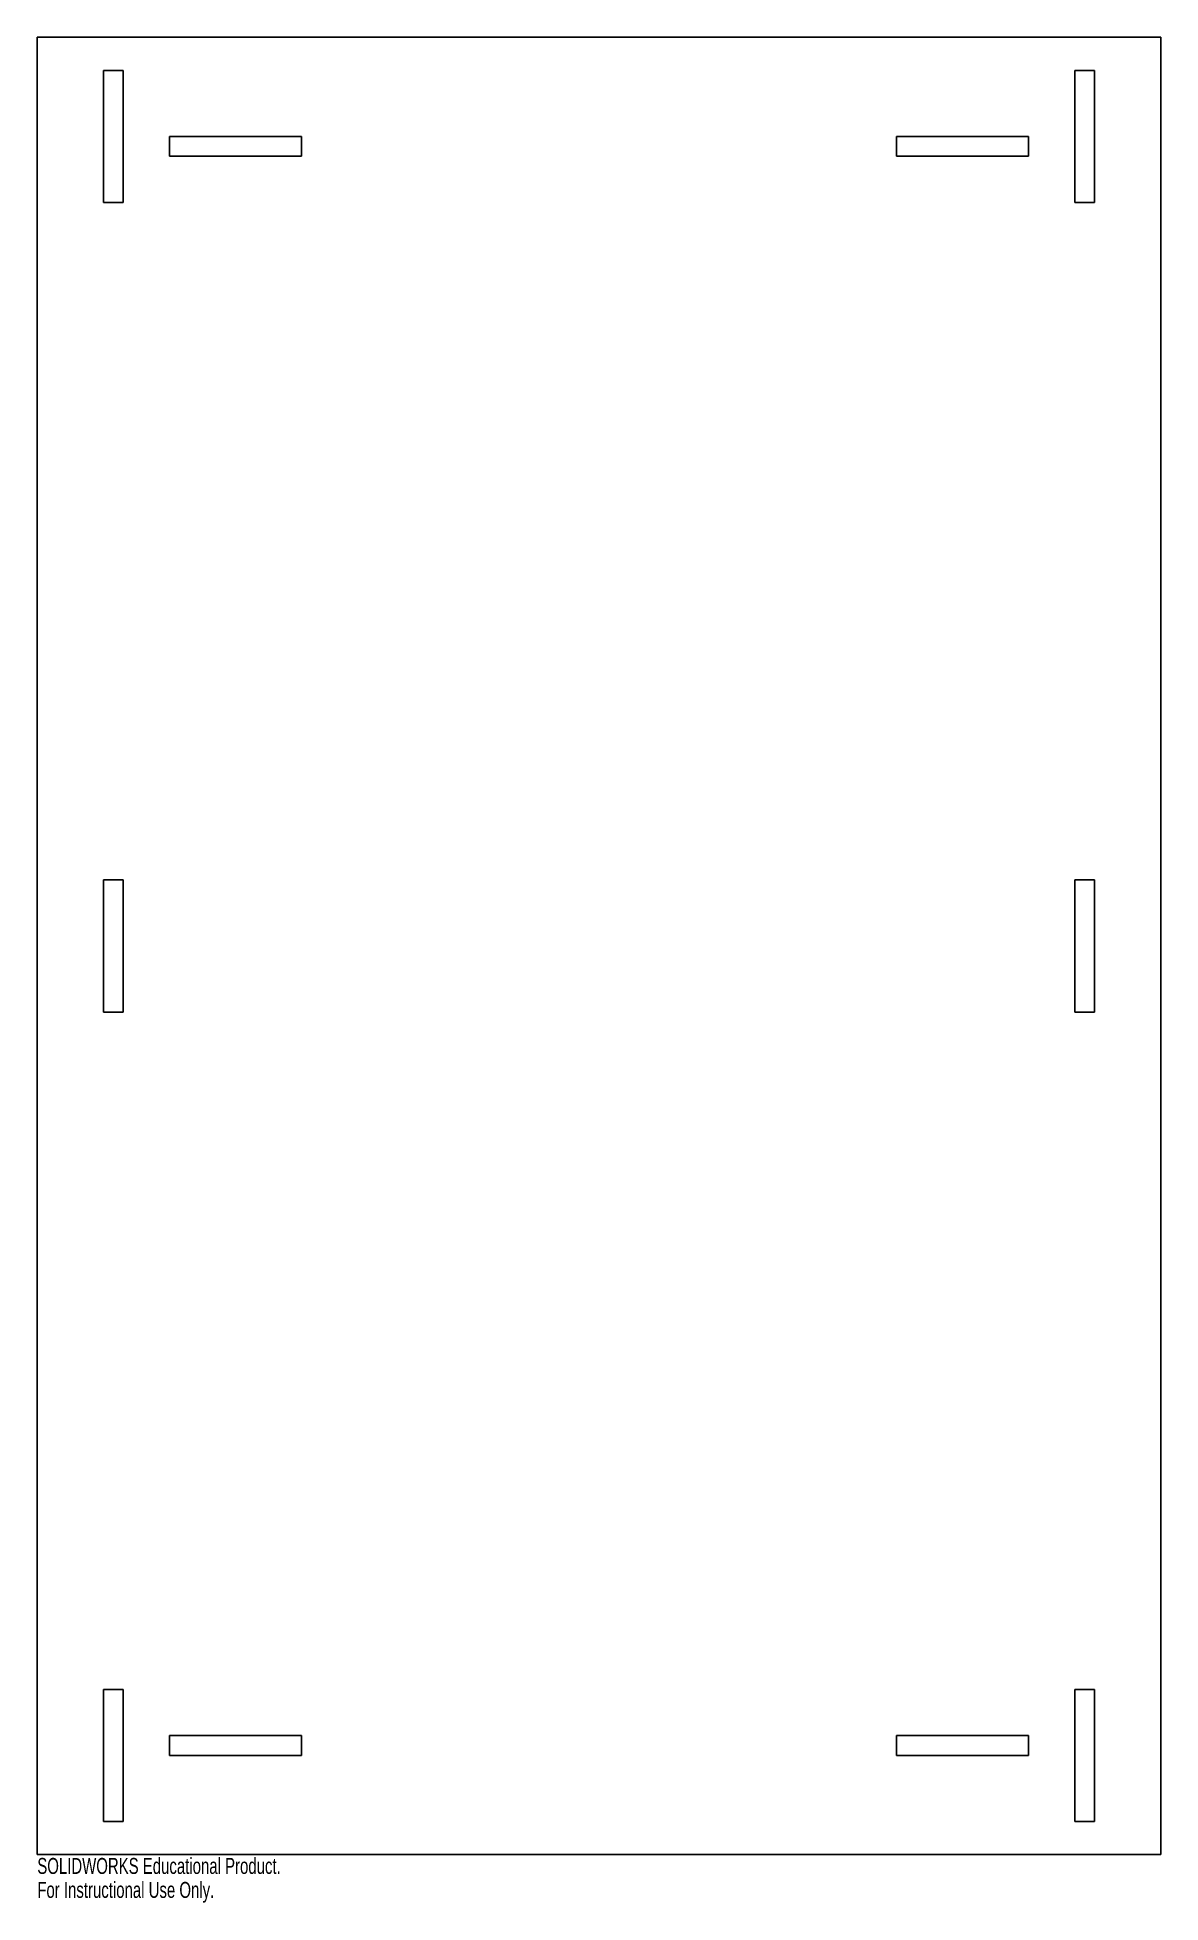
# Model space of a CAD drawing. Header units: millimetres. Extents: x 0 to 340, y -15 to 550.
import ezdxf

# ---------------------------------------------------------------- set-up
doc = ezdxf.new("R2010")
doc.units = ezdxf.units.MM
doc.styles.add('SLDTEXTSTYLE0', font='TXT', dxfattribs={"width": 0.7})

msp = doc.modelspace()

# ---------------------------------------------------------------- linework, layer by layer
at = {"color": 7, "linetype": 'Continuous', "lineweight": 25}
for p, q in [((0, 550), (340, 550)), ((0, 0), (0, 550)), ((340, 0), (340, 550)), ((20, 540), (20, 500)), ((26, 540), (20, 540)), ((26, 500), (26, 540)), ((314, 540), (314, 500)), ((320, 540), (314, 540)), ((320, 500), (320, 540)), ((40, 520), (40, 514)), ((80, 520), (40, 520)), ((80, 514), (80, 520)), ((260, 520), (260, 514)), ((300, 520), (260, 520)), ((300, 514), (300, 520)), ((40, 514), (80, 514)), ((260, 514), (300, 514)), ((20, 500), (26, 500)), ((314, 500), (320, 500)), ((20, 295), (20, 255)), ((26, 295), (20, 295)), ((26, 255), (26, 295)), ((314, 295), (314, 255)), ((320, 295), (314, 295)), ((320, 255), (320, 295)), ((20, 255), (26, 255)), ((314, 255), (320, 255)), ((20, 50), (20, 10)), ((26, 50), (20, 50)), ((26, 10), (26, 50)), ((314, 50), (314, 10)), ((320, 50), (314, 50)), ((320, 10), (320, 50)), ((40, 36), (40, 30)), ((80, 36), (40, 36)), ((80, 30), (80, 36)), ((260, 36), (260, 30)), ((300, 36), (260, 36)), ((300, 30), (300, 36)), ((40, 30), (80, 30)), ((260, 30), (300, 30)), ((20, 10), (26, 10)), ((314, 10), (320, 10)), ((0, 0), (340, 0))]:
    msp.add_line(p, q, dxfattribs=at)

# ---------------------------------------------------------------- texts
at = {"color": 7, "linetype": 'Continuous', "char_height": 4.8336, "attachment_point": 1, "style": 'SLDTEXTSTYLE0'}
for s, insert in [('SOLIDWORKS Educational Product.', (0, -1.02)), ('For Instructional Use Only.', (0, -8.27))]:
    msp.add_mtext(s, dxfattribs=dict(at, insert=insert))

doc.saveas('drawing.dxf')
